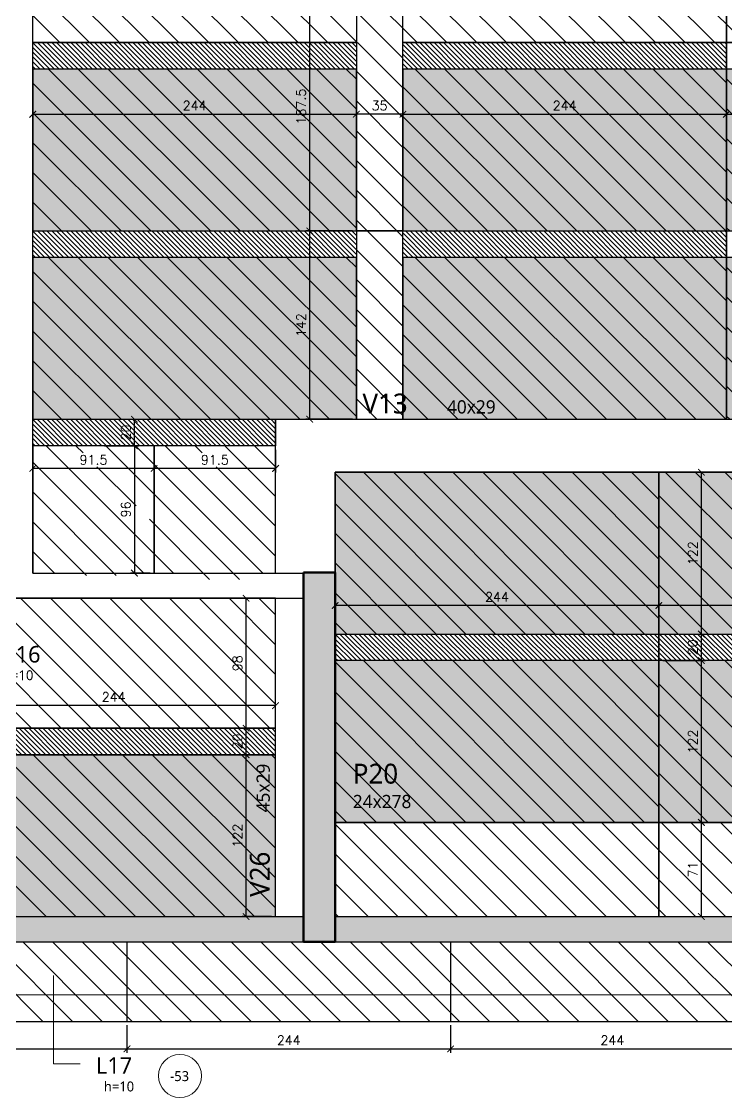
# Model space of a CAD drawing. Extents: x -32107 to -10774, y -8834 to 6017.
# Drawn here: x -29546 to -29015, y -7585 to -6773 of the extents above; entities that cross this region are included whole.
import ezdxf

# ---------------------------------------------------------------- set-up
doc = ezdxf.new("R2010")
doc.units = 0
doc.header["$PDMODE"] = 2
doc.header["$PDSIZE"] = 10
doc.linetypes.add('Traço', pattern=[0.635, 0.3175, -0.3175])
doc.layers.get('0').update_dxf_attribs({"lineweight": 13})
doc.layers.get('Defpoints').update_dxf_attribs({"lineweight": 13})
doc.layers.add('A-DETL', color=7, linetype='Continuous', lineweight=18, true_color=0x00a600)
for name, color, linetype, lineweight in [('A-FLOR', 7, 'Continuous', 18), ('A-FLOR-IDEN', 7, 'Continuous', 9), ('A-GENM', 7, 'Continuous', 18), ('S-BEAM', 7, 'Continuous', 18), ('S-BEAM-IDEN', 7, 'Continuous', 9), ('S-COLS', 7, 'Continuous', 18), ('S-COLS-HDLN', 7, 'Traço', 18), ('S-COLS-IDEN', 7, 'Continuous', 9)]:
    doc.layers.add(name, color=color, linetype=linetype, lineweight=lineweight)
for name, color, linetype in [('Cota', 4, 'Continuous'), ('Faixa Reesc', 8, 'Continuous'), ('Hachura 122x244', 253, 'Continuous'), ('Painéis', 200, 'Continuous'), ('Reaproveitamento', 251, 'Continuous')]:
    doc.layers.add(name, color=color, linetype=linetype)
doc.styles.add('Gadugi', font='gadugi.ttf', dxfattribs={"height": 15})
doc.styles.add('Gadugi_1', font='gadugi.ttf', dxfattribs={"height": 10})
doc.styles.add('Gadugi_3', font='gadugi.ttf', dxfattribs={"height": 7.5})
doc.styles.add('Gadugi_4', font='gadugi.ttf', dxfattribs={"height": 7.5})
doc.styles.add('ROMANS', font='romans.shx')
doc.dimstyles.new('Cota Paínel', dxfattribs={"dimtxt": 7, "dimasz": 5, "dimexe": 3, "dimexo": 3, "dimgap": 3, "dimtad": 1, "dimdec": 1, "dimzin": 12, "dimdsep": 46, "dimtxsty": 'ROMANS', "dimblk": 'ARCHTICK', "dimcen": 0, "dimclrd": 4, "dimclre": 4, "dimclrt": 1, "dimadec": 1, "dimazin": 3, "dimtfac": 1, "dimtdec": 1, "dimtmove": 0, "dimatfit": 3, "dimldrblk": 'OBLIQUE', "dimfxl": 0, "dimtolj": 1, "dimtzin": 12, "dimarcsym": 0})
pattern_1 = [(135, (47.011, -948.851), (-11.22532, -11.22532), [])]

# ---------------------------------------------------------------- blocks, each defined once
blk = doc.blocks.new('PED_TAG_LAJE_R01 - TÍTULO_ESPESSURA_REBAIXO _LADO_-2413119-PL K 100 - FORMA DO 6º PAVIMENTO')
at = {"layer": 'A-FLOR-IDEN'}
blk.add_circle((0.885, 0), 0.325, dxfattribs=at)
blk = doc.blocks.new('122x244')
at = {"layer": 'Hachura 122x244'}
h = blk.add_hatch(color=256, dxfattribs=at)
h.dxf.hatch_style = 2
h.paths.add_polyline_path([(-30259.5, 9300.7), (-30015.5, 9300.7), (-30015.5, 9422.7), (-30259.5, 9422.7)])
at = {"layer": 'Painéis'}
blk.add_lwpolyline([(-30259.5, 9300.7), (-30015.5, 9300.7), (-30015.5, 9422.7), (-30259.5, 9422.7)], close=True, dxfattribs=at)
blk = doc.blocks.new('_ArchTick')
at = {"color": 0, "linetype": 'ByBlock', "const_width": 0.15}
blk.add_lwpolyline([(-0.5, -0.5), (0.5, 0.5)], dxfattribs=at)
blk = doc.blocks.new('*D115')
at = {"layer": 'Cota', "color": 4, "lineweight": -2, "transparency": 16777216}
for p, q in [((-29357.71, -7326.14), (-29379.89, -7326.14)), ((-29376.89, -7448.14), (-29376.89, -7326.14)), ((-29357.71, -7448.14), (-29379.89, -7448.14))]:
    blk.add_line(p, q, dxfattribs=at)
at = {"layer": 'Defpoints', "color": 0, "transparency": 16777216}
for p in [(-29376.89, -7326.14), (-29354.71, -7326.14), (-29354.71, -7448.14)]:
    blk.add_point(p, dxfattribs=at)
at = {"layer": 'Cota', "color": 4, "lineweight": -2, "transparency": 16777216, "xscale": 5, "yscale": 5, "zscale": 5}
for p, rotation in [((-29376.89, -7326.14), 90), ((-29376.89, -7448.14), 270)]:
    blk.add_blockref('_ArchTick', p, dxfattribs=dict(at, rotation=rotation))
at = {"layer": 'Cota', "color": 1, "transparency": 16777216, "insert": (-29383.39, -7387.14), "char_height": 7, "attachment_point": 5, "rotation": 90, "style": 'ROMANS'}
blk.add_mtext('\\A1;122', dxfattribs=at)
blk = doc.blocks.new('_OBLIQUE')
at = {"color": 0, "linetype": 'ByBlock', "lineweight": -2}
for p, q in [((0, 0), (-1, 0)), ((-0.5, -0.5), (0.5, 0.5))]:
    blk.add_line(p, q, dxfattribs=at)
blk = doc.blocks.new('*D116')
at = {"layer": 'Cota', "color": 4, "lineweight": -2, "transparency": 16777216}
for p, q in [((-29357.71, -7306.14), (-29379.89, -7306.14)), ((-29376.89, -7326.14), (-29376.89, -7306.14)), ((-29360.71, -7326.14), (-29379.89, -7326.14))]:
    blk.add_line(p, q, dxfattribs=at)
at = {"layer": 'Defpoints', "color": 0, "transparency": 16777216}
for p in [(-29376.89, -7306.14), (-29354.71, -7306.14), (-29357.71, -7326.14)]:
    blk.add_point(p, dxfattribs=at)
at = {"layer": 'Cota', "color": 4, "lineweight": -2, "transparency": 16777216, "xscale": 5, "yscale": 5, "zscale": 5}
for p, rotation in [((-29376.89, -7306.14), 90), ((-29376.89, -7326.14), 270)]:
    blk.add_blockref('_ArchTick', p, dxfattribs=dict(at, rotation=rotation))
at = {"layer": 'Cota', "color": 1, "transparency": 16777216, "insert": (-29383.39, -7316.14), "char_height": 7, "attachment_point": 5, "rotation": 90, "style": 'ROMANS'}
blk.add_mtext('\\A1;20', dxfattribs=at)
blk = doc.blocks.new('*D117')
at = {"layer": 'Cota', "color": 4, "lineweight": -2, "transparency": 16777216}
for p, q in [((-29357.71, -7208.14), (-29379.89, -7208.14)), ((-29376.89, -7306.14), (-29376.89, -7208.14)), ((-29357.71, -7306.14), (-29379.89, -7306.14))]:
    blk.add_line(p, q, dxfattribs=at)
at = {"layer": 'Defpoints', "color": 0, "transparency": 16777216}
for p in [(-29376.89, -7208.14), (-29354.71, -7208.14), (-29354.71, -7306.14)]:
    blk.add_point(p, dxfattribs=at)
at = {"layer": 'Cota', "color": 4, "lineweight": -2, "transparency": 16777216, "xscale": 5, "yscale": 5, "zscale": 5}
for p, rotation in [((-29376.89, -7208.14), 90), ((-29376.89, -7306.14), 270)]:
    blk.add_blockref('_ArchTick', p, dxfattribs=dict(at, rotation=rotation))
at = {"layer": 'Cota', "color": 1, "transparency": 16777216, "insert": (-29383.39, -7257.14), "char_height": 7, "attachment_point": 5, "rotation": 90, "style": 'ROMANS'}
blk.add_mtext('\\A1;98', dxfattribs=at)
blk = doc.blocks.new('*D118')
at = {"layer": 'Cota', "color": 4, "lineweight": -2, "transparency": 16777216}
for p, q in [((-29598.71, -7303.14), (-29598.71, -7286.06)), ((-29354.71, -7289.06), (-29598.71, -7289.06)), ((-29354.71, -7303.14), (-29354.71, -7286.06))]:
    blk.add_line(p, q, dxfattribs=at)
at = {"layer": 'Defpoints', "color": 0, "transparency": 16777216}
for p in [(-29598.71, -7289.06), (-29598.71, -7306.14), (-29354.71, -7306.14)]:
    blk.add_point(p, dxfattribs=at)
at = {"layer": 'Cota', "color": 4, "lineweight": -2, "transparency": 16777216, "xscale": 5, "yscale": 5, "zscale": 5, "rotation": 180}
blk.add_blockref('_ArchTick', (-29598.71, -7289.06), dxfattribs=at)
at = {"layer": 'Cota', "color": 4, "lineweight": -2, "transparency": 16777216, "xscale": 5, "yscale": 5, "zscale": 5}
blk.add_blockref('_ArchTick', (-29354.71, -7289.06), dxfattribs=at)
at = {"layer": 'Cota', "color": 1, "transparency": 16777216, "insert": (-29476.71, -7282.56), "char_height": 7, "attachment_point": 5, "style": 'ROMANS'}
blk.add_mtext('\\A1;244', dxfattribs=at)
blk = doc.blocks.new('*D147')
at = {"layer": 'Cota', "color": 4, "lineweight": -2, "transparency": 16777216}
for p, q in [((-29710.71, -7533.14), (-29710.71, -7550.92)), ((-29466.71, -7530.14), (-29466.71, -7550.92)), ((-29710.71, -7547.92), (-29466.71, -7547.92))]:
    blk.add_line(p, q, dxfattribs=at)
at = {"layer": 'Defpoints', "color": 0, "transparency": 16777216}
for p in [(-29466.71, -7527.14), (-29710.71, -7530.14), (-29466.71, -7547.92)]:
    blk.add_point(p, dxfattribs=at)
at = {"layer": 'Cota', "color": 4, "lineweight": -2, "transparency": 16777216, "xscale": 5, "yscale": 5, "zscale": 5, "rotation": 180}
blk.add_blockref('_ArchTick', (-29710.71, -7547.92), dxfattribs=at)
at = {"layer": 'Cota', "color": 4, "lineweight": -2, "transparency": 16777216, "xscale": 5, "yscale": 5, "zscale": 5}
blk.add_blockref('_ArchTick', (-29466.71, -7547.92), dxfattribs=at)
at = {"layer": 'Cota', "color": 1, "transparency": 16777216, "insert": (-29588.71, -7541.42), "char_height": 7, "attachment_point": 5, "style": 'ROMANS'}
blk.add_mtext('\\A1;244', dxfattribs=at)
blk = doc.blocks.new('*D148')
at = {"layer": 'Cota', "color": 4, "lineweight": -2, "transparency": 16777216}
for p, q in [((-29466.71, -7530.14), (-29466.71, -7550.92)), ((-29222.71, -7530.14), (-29222.71, -7550.92)), ((-29466.71, -7547.92), (-29222.71, -7547.92))]:
    blk.add_line(p, q, dxfattribs=at)
at = {"layer": 'Defpoints', "color": 0, "transparency": 16777216}
for p in [(-29466.71, -7527.14), (-29222.71, -7527.14), (-29222.71, -7547.92)]:
    blk.add_point(p, dxfattribs=at)
at = {"layer": 'Cota', "color": 4, "lineweight": -2, "transparency": 16777216, "xscale": 5, "yscale": 5, "zscale": 5, "rotation": 180}
blk.add_blockref('_ArchTick', (-29466.71, -7547.92), dxfattribs=at)
at = {"layer": 'Cota', "color": 4, "lineweight": -2, "transparency": 16777216, "xscale": 5, "yscale": 5, "zscale": 5}
blk.add_blockref('_ArchTick', (-29222.71, -7547.92), dxfattribs=at)
at = {"layer": 'Cota', "color": 1, "transparency": 16777216, "insert": (-29344.71, -7541.42), "char_height": 7, "attachment_point": 5, "style": 'ROMANS'}
blk.add_mtext('\\A1;244', dxfattribs=at)
blk = doc.blocks.new('*D149')
at = {"layer": 'Cota', "color": 4, "lineweight": -2, "transparency": 16777216}
for p, q in [((-29222.71, -7530.14), (-29222.71, -7550.92)), ((-28978.71, -7530.14), (-28978.71, -7550.92)), ((-29222.71, -7547.92), (-28978.71, -7547.92))]:
    blk.add_line(p, q, dxfattribs=at)
at = {"layer": 'Defpoints', "color": 0, "transparency": 16777216}
for p in [(-29222.71, -7527.14), (-28978.71, -7527.14), (-28978.71, -7547.92)]:
    blk.add_point(p, dxfattribs=at)
at = {"layer": 'Cota', "color": 4, "lineweight": -2, "transparency": 16777216, "xscale": 5, "yscale": 5, "zscale": 5, "rotation": 180}
blk.add_blockref('_ArchTick', (-29222.71, -7547.92), dxfattribs=at)
at = {"layer": 'Cota', "color": 4, "lineweight": -2, "transparency": 16777216, "xscale": 5, "yscale": 5, "zscale": 5}
blk.add_blockref('_ArchTick', (-28978.71, -7547.92), dxfattribs=at)
at = {"layer": 'Cota', "color": 1, "transparency": 16777216, "insert": (-29100.71, -7541.42), "char_height": 7, "attachment_point": 5, "style": 'ROMANS'}
blk.add_mtext('\\A1;244', dxfattribs=at)
blk = doc.blocks.new('*D221')
at = {"layer": 'A-GENM', "color": 4, "lineweight": -2, "transparency": 16777216}
for p, q in [((-29537.71, -6812.14), (-29537.71, -6846.13)), ((-29293.71, -6812.14), (-29293.71, -6846.13)), ((-29537.71, -6843.13), (-29293.71, -6843.13))]:
    blk.add_line(p, q, dxfattribs=at)
at = {"layer": 'Defpoints', "color": 0, "transparency": 16777216}
for p in [(-29537.71, -6809.14), (-29293.71, -6809.14), (-29293.71, -6843.13)]:
    blk.add_point(p, dxfattribs=at)
at = {"layer": 'A-GENM', "color": 4, "lineweight": -2, "transparency": 16777216, "xscale": 5, "yscale": 5, "zscale": 5, "rotation": 180}
blk.add_blockref('_ArchTick', (-29537.71, -6843.13), dxfattribs=at)
at = {"layer": 'A-GENM', "color": 4, "lineweight": -2, "transparency": 16777216, "xscale": 5, "yscale": 5, "zscale": 5}
blk.add_blockref('_ArchTick', (-29293.71, -6843.13), dxfattribs=at)
at = {"layer": 'A-GENM', "color": 1, "transparency": 16777216, "insert": (-29415.71, -6836.63), "char_height": 7, "attachment_point": 5, "style": 'ROMANS'}
blk.add_mtext('\\A1;244', dxfattribs=at)
blk = doc.blocks.new('*D222')
at = {"layer": 'A-GENM', "color": 4, "lineweight": -2, "transparency": 16777216}
for p, q in [((-29258.71, -6812.14), (-29258.71, -6846.13)), ((-29014.71, -6812.14), (-29014.71, -6846.13)), ((-29258.71, -6843.13), (-29014.71, -6843.13))]:
    blk.add_line(p, q, dxfattribs=at)
at = {"layer": 'Defpoints', "color": 0, "transparency": 16777216}
for p in [(-29258.71, -6809.14), (-29014.71, -6809.14), (-29014.71, -6843.13)]:
    blk.add_point(p, dxfattribs=at)
at = {"layer": 'A-GENM', "color": 4, "lineweight": -2, "transparency": 16777216, "xscale": 5, "yscale": 5, "zscale": 5, "rotation": 180}
blk.add_blockref('_ArchTick', (-29258.71, -6843.13), dxfattribs=at)
at = {"layer": 'A-GENM', "color": 4, "lineweight": -2, "transparency": 16777216, "xscale": 5, "yscale": 5, "zscale": 5}
blk.add_blockref('_ArchTick', (-29014.71, -6843.13), dxfattribs=at)
at = {"layer": 'A-GENM', "color": 1, "transparency": 16777216, "insert": (-29136.71, -6836.63), "char_height": 7, "attachment_point": 5, "style": 'ROMANS'}
blk.add_mtext('\\A1;244', dxfattribs=at)
blk = doc.blocks.new('*D223')
at = {"layer": 'A-GENM', "color": 4, "lineweight": -2, "transparency": 16777216}
for p, q in [((-29014.71, -6812.14), (-29014.71, -6846.13)), ((-28770.71, -6812.14), (-28770.71, -6846.13)), ((-29014.71, -6843.13), (-28770.71, -6843.13))]:
    blk.add_line(p, q, dxfattribs=at)
at = {"layer": 'Defpoints', "color": 0, "transparency": 16777216}
for p in [(-29014.71, -6809.14), (-28770.71, -6809.14), (-28770.71, -6843.13)]:
    blk.add_point(p, dxfattribs=at)
at = {"layer": 'A-GENM', "color": 4, "lineweight": -2, "transparency": 16777216, "xscale": 5, "yscale": 5, "zscale": 5, "rotation": 180}
blk.add_blockref('_ArchTick', (-29014.71, -6843.13), dxfattribs=at)
at = {"layer": 'A-GENM', "color": 4, "lineweight": -2, "transparency": 16777216, "xscale": 5, "yscale": 5, "zscale": 5}
blk.add_blockref('_ArchTick', (-28770.71, -6843.13), dxfattribs=at)
at = {"layer": 'A-GENM', "color": 1, "transparency": 16777216, "insert": (-28892.71, -6836.63), "char_height": 7, "attachment_point": 5, "style": 'ROMANS'}
blk.add_mtext('\\A1;244', dxfattribs=at)
blk = doc.blocks.new('*D197')
at = {"layer": 'Cota', "color": 4, "lineweight": -2, "transparency": 16777216}
for p, q in [((-29293.71, -6832.14), (-29293.71, -6846.13)), ((-29258.71, -6832.14), (-29258.71, -6846.13)), ((-29258.71, -6843.13), (-29293.71, -6843.13))]:
    blk.add_line(p, q, dxfattribs=at)
at = {"layer": 'Defpoints', "color": 0, "transparency": 16777216}
for p in [(-29293.71, -6829.14), (-29258.71, -6829.14), (-29293.71, -6843.13)]:
    blk.add_point(p, dxfattribs=at)
at = {"layer": 'Cota', "color": 4, "lineweight": -2, "transparency": 16777216, "xscale": 5, "yscale": 5, "zscale": 5, "rotation": 180}
blk.add_blockref('_ArchTick', (-29293.71, -6843.13), dxfattribs=at)
at = {"layer": 'Cota', "color": 4, "lineweight": -2, "transparency": 16777216, "xscale": 5, "yscale": 5, "zscale": 5}
blk.add_blockref('_ArchTick', (-29258.71, -6843.13), dxfattribs=at)
at = {"layer": 'Cota', "color": 1, "transparency": 16777216, "insert": (-29276.21, -6836.63), "char_height": 7, "attachment_point": 5, "style": 'ROMANS'}
blk.add_mtext('\\A1;35', dxfattribs=at)
blk = doc.blocks.new('*D198')
at = {"layer": 'Cota', "color": 4, "lineweight": -2, "transparency": 16777216}
for p, q in [((-29296.71, -6931.14), (-29331.92, -6931.14)), ((-29328.92, -7073.14), (-29328.92, -6931.14)), ((-29296.71, -7073.14), (-29331.92, -7073.14))]:
    blk.add_line(p, q, dxfattribs=at)
at = {"layer": 'Defpoints', "color": 0, "transparency": 16777216}
for p in [(-29328.92, -6931.14), (-29293.71, -6931.14), (-29293.71, -7073.14)]:
    blk.add_point(p, dxfattribs=at)
at = {"layer": 'Cota', "color": 4, "lineweight": -2, "transparency": 16777216, "xscale": 5, "yscale": 5, "zscale": 5}
for p, rotation in [((-29328.92, -6931.14), 90), ((-29328.92, -7073.14), 270)]:
    blk.add_blockref('_ArchTick', p, dxfattribs=dict(at, rotation=rotation))
at = {"layer": 'Cota', "color": 1, "transparency": 16777216, "insert": (-29335.42, -7002.14), "char_height": 7, "attachment_point": 5, "rotation": 90, "style": 'ROMANS'}
blk.add_mtext('\\A1;142', dxfattribs=at)
blk = doc.blocks.new('*D199')
at = {"layer": 'Cota', "color": 4, "lineweight": -2, "transparency": 16777216}
for p, q in [((-29296.71, -6743.64), (-29331.92, -6743.64)), ((-29328.92, -6931.14), (-29328.92, -6743.64)), ((-29296.71, -6931.14), (-29331.92, -6931.14))]:
    blk.add_line(p, q, dxfattribs=at)
at = {"layer": 'Defpoints', "color": 0, "transparency": 16777216}
for p in [(-29328.92, -6743.64), (-29293.71, -6743.64), (-29293.71, -6931.14)]:
    blk.add_point(p, dxfattribs=at)
at = {"layer": 'Cota', "color": 4, "lineweight": -2, "transparency": 16777216, "xscale": 5, "yscale": 5, "zscale": 5}
for p, rotation in [((-29328.92, -6743.64), 90), ((-29328.92, -6931.14), 270)]:
    blk.add_blockref('_ArchTick', p, dxfattribs=dict(at, rotation=rotation))
at = {"layer": 'Cota', "color": 1, "transparency": 16777216, "insert": (-29335.42, -6837.39), "char_height": 7, "attachment_point": 5, "rotation": 90, "style": 'ROMANS'}
blk.add_mtext('\\A1;187.5', dxfattribs=at)
blk = doc.blocks.new('*D232')
at = {"layer": 'Cota', "color": 4, "lineweight": -2, "transparency": 16777216}
for p, q in [((-29062.71, -7377.14), (-29030.62, -7377.14)), ((-29033.62, -7448.14), (-29033.62, -7377.14)), ((-29062.71, -7448.14), (-29030.62, -7448.14))]:
    blk.add_line(p, q, dxfattribs=at)
at = {"layer": 'Defpoints', "color": 0, "transparency": 16777216}
for p in [(-29065.71, -7377.14), (-29033.62, -7377.14), (-29065.71, -7448.14)]:
    blk.add_point(p, dxfattribs=at)
at = {"layer": 'Cota', "color": 4, "lineweight": -2, "transparency": 16777216, "xscale": 5, "yscale": 5, "zscale": 5}
for p, rotation in [((-29033.62, -7377.14), 90), ((-29033.62, -7448.14), 270)]:
    blk.add_blockref('_ArchTick', p, dxfattribs=dict(at, rotation=rotation))
at = {"layer": 'Cota', "color": 1, "transparency": 16777216, "insert": (-29040.12, -7412.64), "char_height": 7, "attachment_point": 5, "rotation": 90, "style": 'ROMANS'}
blk.add_mtext('\\A1;71', dxfattribs=at)
blk = doc.blocks.new('*D233')
at = {"layer": 'Cota', "color": 4, "lineweight": -2, "transparency": 16777216}
for p, q in [((-29062.71, -7255.14), (-29030.62, -7255.14)), ((-29033.62, -7377.14), (-29033.62, -7255.14)), ((-29062.71, -7377.14), (-29030.62, -7377.14))]:
    blk.add_line(p, q, dxfattribs=at)
at = {"layer": 'Defpoints', "color": 0, "transparency": 16777216}
for p in [(-29065.71, -7255.14), (-29033.62, -7255.14), (-29065.71, -7377.14)]:
    blk.add_point(p, dxfattribs=at)
at = {"layer": 'Cota', "color": 4, "lineweight": -2, "transparency": 16777216, "xscale": 5, "yscale": 5, "zscale": 5}
for p, rotation in [((-29033.62, -7255.14), 90), ((-29033.62, -7377.14), 270)]:
    blk.add_blockref('_ArchTick', p, dxfattribs=dict(at, rotation=rotation))
at = {"layer": 'Cota', "color": 1, "transparency": 16777216, "insert": (-29040.12, -7316.14), "char_height": 7, "attachment_point": 5, "rotation": 90, "style": 'ROMANS'}
blk.add_mtext('\\A1;122', dxfattribs=at)
blk = doc.blocks.new('*D234')
at = {"layer": 'Cota', "color": 4, "lineweight": -2, "transparency": 16777216}
for p, q in [((-29062.71, -7235.14), (-29030.62, -7235.14)), ((-29033.62, -7255.14), (-29033.62, -7235.14)), ((-29062.71, -7255.14), (-29030.62, -7255.14))]:
    blk.add_line(p, q, dxfattribs=at)
at = {"layer": 'Defpoints', "color": 0, "transparency": 16777216}
for p in [(-29065.71, -7235.14), (-29033.62, -7235.14), (-29065.71, -7255.14)]:
    blk.add_point(p, dxfattribs=at)
at = {"layer": 'Cota', "color": 4, "lineweight": -2, "transparency": 16777216, "xscale": 5, "yscale": 5, "zscale": 5}
for p, rotation in [((-29033.62, -7235.14), 90), ((-29033.62, -7255.14), 270)]:
    blk.add_blockref('_ArchTick', p, dxfattribs=dict(at, rotation=rotation))
at = {"layer": 'Cota', "color": 1, "transparency": 16777216, "insert": (-29040.12, -7245.14), "char_height": 7, "attachment_point": 5, "rotation": 90, "style": 'ROMANS'}
blk.add_mtext('\\A1;20', dxfattribs=at)
blk = doc.blocks.new('*D235')
at = {"layer": 'Cota', "color": 4, "lineweight": -2, "transparency": 16777216}
for p, q in [((-29062.71, -7113.14), (-29030.62, -7113.14)), ((-29033.62, -7235.14), (-29033.62, -7113.14)), ((-29062.71, -7235.14), (-29030.62, -7235.14))]:
    blk.add_line(p, q, dxfattribs=at)
at = {"layer": 'Defpoints', "color": 0, "transparency": 16777216}
for p in [(-29065.71, -7113.14), (-29033.62, -7113.14), (-29065.71, -7235.14)]:
    blk.add_point(p, dxfattribs=at)
at = {"layer": 'Cota', "color": 4, "lineweight": -2, "transparency": 16777216, "xscale": 5, "yscale": 5, "zscale": 5}
for p, rotation in [((-29033.62, -7113.14), 90), ((-29033.62, -7235.14), 270)]:
    blk.add_blockref('_ArchTick', p, dxfattribs=dict(at, rotation=rotation))
at = {"layer": 'Cota', "color": 1, "transparency": 16777216, "insert": (-29040.12, -7174.14), "char_height": 7, "attachment_point": 5, "rotation": 90, "style": 'ROMANS'}
blk.add_mtext('\\A1;122', dxfattribs=at)
blk = doc.blocks.new('*D237')
at = {"layer": 'Cota', "color": 4, "lineweight": -2, "transparency": 16777216}
for p, q in [((-29065.71, -7232.14), (-29065.71, -7210.59)), ((-28821.71, -7232.14), (-28821.71, -7210.59)), ((-28821.71, -7213.59), (-29065.71, -7213.59))]:
    blk.add_line(p, q, dxfattribs=at)
at = {"layer": 'Defpoints', "color": 0, "transparency": 16777216}
for p in [(-29065.71, -7213.59), (-29065.71, -7235.14), (-28821.71, -7235.14)]:
    blk.add_point(p, dxfattribs=at)
at = {"layer": 'Cota', "color": 4, "lineweight": -2, "transparency": 16777216, "xscale": 5, "yscale": 5, "zscale": 5, "rotation": 180}
blk.add_blockref('_ArchTick', (-29065.71, -7213.59), dxfattribs=at)
at = {"layer": 'Cota', "color": 4, "lineweight": -2, "transparency": 16777216, "xscale": 5, "yscale": 5, "zscale": 5}
blk.add_blockref('_ArchTick', (-28821.71, -7213.59), dxfattribs=at)
at = {"layer": 'Cota', "color": 1, "transparency": 16777216, "insert": (-28943.71, -7207.09), "char_height": 7, "attachment_point": 5, "style": 'ROMANS'}
blk.add_mtext('\\A1;244', dxfattribs=at)
blk = doc.blocks.new('*D238')
at = {"layer": 'Cota', "color": 4, "lineweight": -2, "transparency": 16777216}
for p, q in [((-29309.71, -7232.14), (-29309.71, -7210.59)), ((-29065.71, -7232.14), (-29065.71, -7210.59)), ((-29065.71, -7213.59), (-29309.71, -7213.59))]:
    blk.add_line(p, q, dxfattribs=at)
at = {"layer": 'Defpoints', "color": 0, "transparency": 16777216}
for p in [(-29309.71, -7213.59), (-29309.71, -7235.14), (-29065.71, -7235.14)]:
    blk.add_point(p, dxfattribs=at)
at = {"layer": 'Cota', "color": 4, "lineweight": -2, "transparency": 16777216, "xscale": 5, "yscale": 5, "zscale": 5, "rotation": 180}
blk.add_blockref('_ArchTick', (-29309.71, -7213.59), dxfattribs=at)
at = {"layer": 'Cota', "color": 4, "lineweight": -2, "transparency": 16777216, "xscale": 5, "yscale": 5, "zscale": 5}
blk.add_blockref('_ArchTick', (-29065.71, -7213.59), dxfattribs=at)
at = {"layer": 'Cota', "color": 1, "transparency": 16777216, "insert": (-29187.71, -7207.09), "char_height": 7, "attachment_point": 5, "style": 'ROMANS'}
blk.add_mtext('\\A1;244', dxfattribs=at)
blk = doc.blocks.new('*D256')
at = {"layer": 'Cota', "color": 4, "lineweight": -2, "transparency": 16777216}
for p, q in [((-29483.69, -7073.14), (-29458.08, -7073.14)), ((-29461.08, -7093.14), (-29461.08, -7073.14)), ((-29483.69, -7093.14), (-29458.08, -7093.14))]:
    blk.add_line(p, q, dxfattribs=at)
at = {"layer": 'Defpoints', "color": 0, "transparency": 16777216}
for p in [(-29486.69, -7073.14), (-29461.08, -7073.14), (-29486.69, -7093.14)]:
    blk.add_point(p, dxfattribs=at)
at = {"layer": 'Cota', "color": 4, "lineweight": -2, "transparency": 16777216, "xscale": 5, "yscale": 5, "zscale": 5}
for p, rotation in [((-29461.08, -7073.14), 90), ((-29461.08, -7093.14), 270)]:
    blk.add_blockref('_ArchTick', p, dxfattribs=dict(at, rotation=rotation))
at = {"layer": 'Cota', "color": 1, "transparency": 16777216, "insert": (-29467.58, -7083.14), "char_height": 7, "attachment_point": 5, "rotation": 90, "style": 'ROMANS'}
blk.add_mtext('\\A1;20', dxfattribs=at)
blk = doc.blocks.new('*D257')
at = {"layer": 'Cota', "color": 4, "lineweight": -2, "transparency": 16777216}
for p, q in [((-29449.21, -7093.14), (-29464.08, -7093.14)), ((-29461.08, -7093.14), (-29461.08, -7189.14)), ((-29449.21, -7189.14), (-29464.08, -7189.14))]:
    blk.add_line(p, q, dxfattribs=at)
at = {"layer": 'Defpoints', "color": 0, "transparency": 16777216}
for p in [(-29446.21, -7093.14), (-29461.08, -7189.14), (-29446.21, -7189.14)]:
    blk.add_point(p, dxfattribs=at)
at = {"layer": 'Cota', "color": 4, "lineweight": -2, "transparency": 16777216, "xscale": 5, "yscale": 5, "zscale": 5}
for p, rotation in [((-29461.08, -7093.14), 90), ((-29461.08, -7189.14), 270)]:
    blk.add_blockref('_ArchTick', p, dxfattribs=dict(at, rotation=rotation))
at = {"layer": 'Cota', "color": 1, "transparency": 16777216, "insert": (-29467.58, -7141.14), "char_height": 7, "attachment_point": 5, "rotation": 90, "style": 'ROMANS'}
blk.add_mtext('\\A1;96', dxfattribs=at)
blk = doc.blocks.new('*D258')
at = {"layer": 'Cota', "color": 4, "lineweight": -2, "transparency": 16777216}
for p, q in [((-29446.21, -7096.14), (-29446.21, -7113.25)), ((-29354.71, -7096.14), (-29354.71, -7113.25)), ((-29354.71, -7110.25), (-29446.21, -7110.25))]:
    blk.add_line(p, q, dxfattribs=at)
at = {"layer": 'Defpoints', "color": 0, "transparency": 16777216}
for p in [(-29446.21, -7093.14), (-29354.71, -7093.14), (-29446.21, -7110.25)]:
    blk.add_point(p, dxfattribs=at)
at = {"layer": 'Cota', "color": 4, "lineweight": -2, "transparency": 16777216, "xscale": 5, "yscale": 5, "zscale": 5}
for p, rotation in [((-29446.21, -7110.25), 179.9999474616025), ((-29354.71, -7110.25), 359.9999474616025)]:
    blk.add_blockref('_ArchTick', p, dxfattribs=dict(at, rotation=rotation))
at = {"layer": 'Cota', "color": 1, "transparency": 16777216, "insert": (-29400.46, -7103.75), "char_height": 7, "attachment_point": 5, "rotation": 359.99995, "style": 'ROMANS'}
blk.add_mtext('\\A1;91.5', dxfattribs=at)
blk = doc.blocks.new('*D259')
at = {"layer": 'Cota', "color": 4, "lineweight": -2, "transparency": 16777216}
for p, q in [((-29537.71, -7096.14), (-29537.71, -7113.25)), ((-29446.21, -7096.14), (-29446.21, -7113.25)), ((-29446.21, -7110.25), (-29537.71, -7110.25))]:
    blk.add_line(p, q, dxfattribs=at)
at = {"layer": 'Defpoints', "color": 0, "transparency": 16777216}
for p in [(-29537.71, -7093.14), (-29446.21, -7093.14), (-29537.71, -7110.25)]:
    blk.add_point(p, dxfattribs=at)
at = {"layer": 'Cota', "color": 4, "lineweight": -2, "transparency": 16777216, "xscale": 5, "yscale": 5, "zscale": 5}
for p, rotation in [((-29537.71, -7110.25), 179.9999474616025), ((-29446.21, -7110.25), 359.9999474616025)]:
    blk.add_blockref('_ArchTick', p, dxfattribs=dict(at, rotation=rotation))
at = {"layer": 'Cota', "color": 1, "transparency": 16777216, "insert": (-29491.96, -7103.75), "char_height": 7, "attachment_point": 5, "rotation": 359.99995, "style": 'ROMANS'}
blk.add_mtext('\\A1;91.5', dxfattribs=at)

msp = doc.modelspace()

# ---------------------------------------------------------------- hatches: boundary and pattern name
at = {"layer": 'Faixa Reesc'}
h = msp.add_hatch(dxfattribs=at)
h.set_pattern_fill('ANSI31', color=256, scale=0.8, angle=90)
h.set_pattern_definition([(135, (704.8505, -10482.5464), (-1.79605122, -1.79605122), [])])
h.paths.add_polyline_path([(-29537.71, -6789.14), (-29293.71, -6789.14), (-29293.71, -6809.14), (-29537.71, -6809.14)])
h = msp.add_hatch(dxfattribs=at)
h.set_pattern_fill('ANSI31', color=256, scale=0.8, angle=90)
h.set_pattern_definition([(135, (669.8505, -10482.5464), (-1.79605122, -1.79605122), [])])
h.paths.add_polyline_path([(-29258.71, -6789.14), (-29014.71, -6789.14), (-29014.71, -6809.14), (-29258.71, -6809.14)])
h = msp.add_hatch(dxfattribs=at)
h.set_pattern_fill('ANSI31', color=256, scale=0.8, angle=90)
h.set_pattern_definition([(135, (704.8505, -10624.5464), (-1.79605122, -1.79605122), [])])
h.paths.add_polyline_path([(-29537.71, -6931.14), (-29293.71, -6931.14), (-29293.71, -6951.14), (-29537.71, -6951.14)])
h = msp.add_hatch(dxfattribs=at)
h.set_pattern_fill('ANSI31', color=256, scale=0.8, angle=90)
h.set_pattern_definition([(135, (669.8505, -10624.5464), (-1.79605122, -1.79605122), [])])
h.paths.add_polyline_path([(-29258.71, -6931.14), (-29014.71, -6931.14), (-29014.71, -6951.14), (-29258.71, -6951.14)])
h = msp.add_hatch(dxfattribs=at)
h.set_pattern_fill('ANSI31', color=256, scale=0.8, angle=90)
h.set_pattern_definition([(135, (-404.2805, -5523.069), (-1.79605122, -1.79605122), [])])
h.paths.add_polyline_path([(-29354.71, -7093.14), (-29354.71, -7073.14), (-29537.71, -7073.14), (-29537.71, -7093.14)])
h = msp.add_hatch(dxfattribs=at)
h.set_pattern_fill('ANSI31', color=256, scale=0.8, angle=90)
h.set_pattern_definition([(135, (720.8505, -10928.5464), (-1.79605122, -1.79605122), [])])
h.paths.add_polyline_path([(-29309.71, -7235.14), (-29065.71, -7235.14), (-29065.71, -7255.14), (-29309.71, -7255.14)])
h = msp.add_hatch(dxfattribs=at)
h.set_pattern_fill('ANSI31', color=256, scale=0.8, angle=90)
h.set_pattern_definition([(135, (476.8505, -10928.5464), (-1.79605122, -1.79605122), [])])
h.paths.add_polyline_path([(-29065.71, -7235.14), (-28821.71, -7235.14), (-28821.71, -7255.14), (-29065.71, -7255.14)])
h = msp.add_hatch(dxfattribs=at)
h.set_pattern_fill('ANSI31', color=256, scale=0.8, angle=90)
h.set_pattern_definition([(135, (1150.8504, -10999.5464), (-1.79605122, -1.79605122), [])])
h.paths.add_polyline_path([(-29354.71, -7306.14), (-29598.71, -7306.14), (-29598.71, -7326.14), (-29354.71, -7326.14)])
at = {"layer": 'Reaproveitamento'}
h = msp.add_hatch(dxfattribs=at)
h.set_pattern_fill('ANSI31', color=256, scale=5, angle=90)
h.set_pattern_definition(pattern_1)
h.paths.add_polyline_path([(-28770.71, -6743.64), (-28526.71, -6743.64), (-28526.71, -6758.14), (-28526.71, -6789.14), (-28770.71, -6789.14)])
h.paths.add_polyline_path([(-29014.71, -6743.64), (-28770.71, -6743.64), (-28770.71, -6789.14), (-29014.71, -6789.14)])
h.paths.add_polyline_path([(-29258.71, -6743.64), (-29014.71, -6743.64), (-29014.71, -6789.14), (-29258.71, -6789.14)])
h.paths.add_polyline_path([(-29293.71, -6743.64), (-29258.71, -6743.64), (-29258.71, -6789.14), (-29258.71, -6931.14), (-29293.71, -6931.14)])
h.paths.add_polyline_path([(-29293.71, -6621.64), (-29293.71, -6601.64), (-29271.21, -6601.64), (-29271.21, -6621.64), (-29258.71, -6621.64), (-29258.71, -6743.64), (-29293.71, -6743.64)])
h.paths.add_polyline_path([(-29537.71, -6743.64), (-29293.71, -6743.64), (-29293.71, -6789.14), (-29537.71, -6789.14)])
h.paths.add_polyline_path([(-29293.71, -6931.14), (-29258.71, -6931.14), (-29258.71, -7073.14), (-29293.71, -7073.14)])
h.paths.add_polyline_path([(-28873.47, -6779.55), (-28897.74, -6779.55), (-28897.74, -6749.55), (-28873.47, -6749.55)], flags=24)
h.paths.add_polyline_path([(-28873.07, -6789.79), (-28901.76, -6789.79), (-28901.76, -6771.8), (-28873.07, -6771.8)], flags=9)
h = msp.add_hatch(dxfattribs=at)
h.set_pattern_fill('ANSI31', color=256, scale=5, angle=90)
h.set_pattern_definition([(135, (-239.991, -10523.737), (-11.22532, -11.22532), [])])
h.paths.add_polyline_path([(-29537.71, -6931.14), (-29293.71, -6931.14), (-29293.71, -6809.14), (-29537.71, -6809.14)])
h = msp.add_hatch(dxfattribs=at)
h.set_pattern_fill('ANSI31', color=256, scale=5, angle=90)
h.set_pattern_definition([(135, (-30.991, -10523.737), (-11.22532, -11.22532), [])])
h.paths.add_polyline_path([(-29258.71, -6931.14), (-29014.71, -6931.14), (-29014.71, -6809.14), (-29258.71, -6809.14)])
h = msp.add_hatch(dxfattribs=at)
h.set_pattern_fill('ANSI31', color=256, scale=5, angle=90)
h.set_pattern_definition([(135, (-274.991, -10523.737), (-11.22532, -11.22532), [])])
h.paths.add_polyline_path([(-29014.71, -6931.14), (-28770.71, -6931.14), (-28770.71, -6809.14), (-29014.71, -6809.14)])
h = msp.add_hatch(dxfattribs=at)
h.set_pattern_fill('ANSI31', color=256, scale=5, angle=90)
h.set_pattern_definition([(135, (-239.991, -10665.737), (-11.22532, -11.22532), [])])
h.paths.add_polyline_path([(-29537.71, -7073.14), (-29293.71, -7073.14), (-29293.71, -6951.14), (-29537.71, -6951.14)])
h = msp.add_hatch(dxfattribs=at)
h.set_pattern_fill('ANSI31', color=256, scale=5, angle=90)
h.set_pattern_definition([(135, (-30.991, -10665.737), (-11.22532, -11.22532), [])])
h.paths.add_polyline_path([(-29258.71, -7073.14), (-29014.71, -7073.14), (-29014.71, -6951.14), (-29258.71, -6951.14)])
h = msp.add_hatch(dxfattribs=at)
h.set_pattern_fill('ANSI31', color=256, scale=5, angle=90)
h.set_pattern_definition([(135, (-274.991, -10665.737), (-11.22532, -11.22532), [])])
h.paths.add_polyline_path([(-29014.71, -7073.14), (-28770.71, -7073.14), (-28770.71, -6951.14), (-29014.71, -6951.14)])
h = msp.add_hatch(dxfattribs=at)
h.set_pattern_fill('ANSI31', color=256, scale=5, angle=90)
h.set_pattern_definition(pattern_1)
h.paths.add_polyline_path([(-29537.71, -7093.14), (-29446.21, -7093.14), (-29446.21, -7189.14), (-29537.71, -7189.14)])
h.paths.add_polyline_path([(-29446.21, -7093.14), (-29354.71, -7093.14), (-29354.71, -7189.14), (-29446.21, -7189.14)])
h.paths.add_polyline_path([(-29459.83, -7148.56), (-29459.83, -7133.72), (-29449.33, -7133.72), (-29449.33, -7148.56)], flags=16)
h.paths.add_polyline_path([(-29479.54, -7109), (-29504.38, -7109), (-29504.38, -7098.5), (-29479.54, -7098.5)], flags=16)
h.paths.add_polyline_path([(-29537.71, -7163.09), (-29537.71, -7119.19)], flags=17)
h.paths.add_polyline_path([(-29459.75, -7190.91), (-29502.1, -7190.91), (-29502.1, -7189.14), (-29459.75, -7189.14)])
h.paths.add_polyline_path([(-29388.04, -7109), (-29412.88, -7109), (-29412.88, -7098.5), (-29388.04, -7098.5)], flags=16)
h.paths.add_polyline_path([(-29367.55, -7193.92), (-29411.45, -7193.92), (-29411.45, -7189.14), (-29367.55, -7189.14)])
h = msp.add_hatch(dxfattribs=at)
h.set_pattern_fill('ANSI31', color=256, scale=5, angle=90)
h.set_pattern_definition([(135, (20.009, -10827.737), (-11.22532, -11.22532), [])])
h.paths.add_polyline_path([(-29309.71, -7235.14), (-29065.71, -7235.14), (-29065.71, -7113.14), (-29309.71, -7113.14)])
h = msp.add_hatch(dxfattribs=at)
h.set_pattern_fill('ANSI31', color=256, scale=5, angle=90)
h.set_pattern_definition([(135, (-223.991, -10827.737), (-11.22532, -11.22532), [])])
h.paths.add_polyline_path([(-29065.71, -7235.14), (-28821.71, -7235.14), (-28821.71, -7113.14), (-29065.71, -7113.14)])
h = msp.add_hatch(dxfattribs=at)
h.set_pattern_fill('ANSI31', color=256, scale=5, angle=90)
h.set_pattern_definition([(135, (-736.65, -10245.046), (-11.22532, -11.22532), [])])
h.paths.add_polyline_path([(-29598.71, -7306.14), (-29354.71, -7306.14), (-29354.71, -7208.14), (-29598.71, -7208.14)])
h = msp.add_hatch(dxfattribs=at)
h.set_pattern_fill('ANSI31', color=256, scale=5, angle=90)
h.set_pattern_definition([(135, (20.009, -10969.737), (-11.22532, -11.22532), [])])
h.paths.add_polyline_path([(-29309.71, -7377.14), (-29065.71, -7377.14), (-29065.71, -7255.14), (-29309.71, -7255.14)])
h = msp.add_hatch(dxfattribs=at)
h.set_pattern_fill('ANSI31', color=256, scale=5, angle=90)
h.set_pattern_definition([(135, (-223.991, -10969.737), (-11.22532, -11.22532), [])])
h.paths.add_polyline_path([(-29065.71, -7377.14), (-28821.71, -7377.14), (-28821.71, -7255.14), (-29065.71, -7255.14)])
h = msp.add_hatch(dxfattribs=at)
h.set_pattern_fill('ANSI31', color=256, scale=5, angle=90)
h.set_pattern_definition([(135, (242.35, -11040.737), (-11.22532, -11.22532), [])])
h.paths.add_polyline_path([(-29598.71, -7448.14), (-29354.71, -7448.14), (-29354.71, -7326.14), (-29598.71, -7326.14)])
h = msp.add_hatch(dxfattribs=at)
h.set_pattern_fill('ANSI31', color=256, scale=5, angle=90)
h.set_pattern_definition(pattern_1)
h.paths.add_polyline_path([(-29309.71, -7377.14), (-29065.71, -7377.14), (-29065.71, -7448.14), (-29309.71, -7448.14)])
h.paths.add_polyline_path([(-29065.71, -7377.14), (-28821.71, -7377.14), (-28821.71, -7448.14), (-29065.71, -7448.14)])
h.paths.add_polyline_path([(-28821.71, -7377.14), (-28687.76, -7377.14, 0.083444), (-28683.71, -7386.22), (-28683.71, -7448.14), (-28747.79, -7448.14), (-28747.79, -7410.93), (-28757.79, -7410.93), (-28757.79, -7448.14), (-28821.71, -7448.14)])
h.paths.add_polyline_path([(-28633.71, -7386.22, 0.083444), (-28629.66, -7377.14), (-28577.71, -7377.14), (-28577.71, -7448.14), (-28633.71, -7448.14)])
h.paths.add_polyline_path([(-28577.71, -7377.14), (-28426.71, -7377.14), (-28426.71, -7448.14), (-28577.71, -7448.14)])
h.paths.add_polyline_path([(-28443.33, -7452.92), (-28487.24, -7452.92), (-28487.24, -7416.92), (-28443.33, -7416.92)], flags=9)
h.paths.add_polyline_path([(-28506.88, -7449.91), (-28549.23, -7449.91), (-28549.23, -7425.91), (-28506.88, -7425.91)], flags=9)
h = msp.add_hatch(dxfattribs=at)
h.set_pattern_fill('ANSI31', color=256, scale=5, angle=90)
h.set_pattern_definition([(135, (-1310.65, -9659.046), (-11.22532, -11.22532), [])])
h.paths.add_polyline_path([(-28407.71, -7527.14), (-28407.71, -7467.14), (-30686.71, -7467.14), (-30686.71, -7527.14)])
at = {"layer": 'S-BEAM', "true_color": 0xccffcc}
for points in [[(-29487.51, -7467.14), (-29333.71, -7467.14), (-29333.71, -7448.14), (-29760.71, -7448.14), (-29760.71, -7467.14)], [(-28738.17, -7467.14), (-28407.71, -7467.14), (-28407.71, -7448.14), (-29309.71, -7448.14), (-29309.71, -7467.14)]]:
    msp.add_hatch(color=254, dxfattribs=at).paths.add_polyline_path(points, flags=0)
at = {"layer": 'S-COLS', "true_color": 0x808080}
msp.add_hatch(color=8, dxfattribs=at).paths.add_polyline_path([(-29309.71, -7467.14), (-29309.71, -7188.64), (-29333.71, -7188.64), (-29333.71, -7467.14)], flags=0)

# ---------------------------------------------------------------- linework, layer by layer
at = {"layer": 'A-DETL'}
for p, q in [((-28407.71, -7467.14), (-30686.71, -7467.14)), ((-29501.97, -7559.14), (-29521.97, -7559.14))]:
    msp.add_line(p, q, dxfattribs=at)
at = {"layer": 'A-DETL', "linetype": 'Continuous'}
msp.add_line((-29521.97, -7559.14), (-29521.97, -7492.48), dxfattribs=at)
at = {"layer": 'A-FLOR'}
msp.add_line((-28367.71, -7507.14), (-30726.71, -7507.14), dxfattribs=at)
at = {"layer": 'Painéis'}
for p, q in [((-29466.71, -7467.14), (-29466.71, -7527.14)), ((-29222.71, -7467.14), (-29222.71, -7527.14)), ((-30686.71, -7527.14), (-28407.67, -7527.14))]:
    msp.add_line(p, q, dxfattribs=at)
for points in [[(-29293.71, -6789.14), (-29537.71, -6789.14), (-29537.71, -6743.64), (-29293.71, -6743.64)], [(-29293.71, -6931.14), (-29258.71, -6931.14), (-29258.71, -6743.64), (-29293.71, -6743.64)], [(-29014.71, -6789.14), (-29258.71, -6789.14), (-29258.71, -6743.64), (-29014.71, -6743.64)], [(-28770.71, -6789.14), (-29014.71, -6789.14), (-29014.71, -6743.64), (-28770.71, -6743.64)], [(-29293.71, -6809.14), (-29537.71, -6809.14), (-29537.71, -6789.14), (-29293.71, -6789.14)], [(-29014.71, -6809.14), (-29258.71, -6809.14), (-29258.71, -6789.14), (-29014.71, -6789.14)], [(-28770.71, -6809.14), (-29014.71, -6809.14), (-29014.71, -6789.14), (-28770.71, -6789.14)], [(-29293.71, -6951.14), (-29537.71, -6951.14), (-29537.71, -6931.14), (-29293.71, -6931.14)], [(-29293.71, -7073.14), (-29258.71, -7073.14), (-29258.71, -6931.14), (-29293.71, -6931.14)], [(-29014.71, -6951.14), (-29258.71, -6951.14), (-29258.71, -6931.14), (-29014.71, -6931.14)], [(-28770.71, -6951.14), (-29014.71, -6951.14), (-29014.71, -6931.14), (-28770.71, -6931.14)], [(-29537.71, -7073.14), (-29354.71, -7073.14), (-29354.71, -7093.14), (-29537.71, -7093.14)], [(-29537.71, -7189.14), (-29446.21, -7189.14), (-29446.21, -7093.14), (-29537.71, -7093.14)], [(-29446.21, -7189.14), (-29354.71, -7189.14), (-29354.71, -7093.14), (-29446.21, -7093.14)], [(-29598.71, -7306.14), (-29354.71, -7306.14), (-29354.71, -7208.14), (-29598.71, -7208.14)], [(-29065.71, -7255.14), (-29309.71, -7255.14), (-29309.71, -7235.14), (-29065.71, -7235.14)], [(-28821.71, -7255.14), (-29065.71, -7255.14), (-29065.71, -7235.14), (-28821.71, -7235.14)], [(-29598.71, -7326.14), (-29354.71, -7326.14), (-29354.71, -7306.14), (-29598.71, -7306.14)], [(-29065.71, -7377.14), (-29309.71, -7377.14), (-29309.71, -7448.14), (-29065.71, -7448.14)], [(-28821.71, -7377.14), (-29065.71, -7377.14), (-29065.71, -7448.14), (-28821.71, -7448.14)]]:
    msp.add_lwpolyline(points, close=True, dxfattribs=at)
at = {"layer": 'S-BEAM', "lineweight": 25}
for p, q in [((-29537.71, -7189.14), (-29537.71, -6511.64)), ((-29354.71, -7073.14), (-29309.71, -7073.14)), ((-29354.71, -7189.14), (-29354.71, -7073.14)), ((-29309.71, -7073.14), (-28567.71, -7073.14)), ((-29309.71, -7188.64), (-29309.71, -7113.14)), ((-29309.71, -7113.14), (-28567.71, -7113.14)), ((-29537.71, -7189.14), (-29333.71, -7189.14)), ((-29760.71, -7208.14), (-29333.71, -7208.14)), ((-29354.71, -7448.14), (-29354.71, -7208.14)), ((-29760.71, -7448.14), (-29333.71, -7448.14)), ((-29309.71, -7448.14), (-28426.71, -7448.14)), ((-29760.71, -7467.14), (-29333.71, -7467.14)), ((-29309.71, -7467.14), (-28407.71, -7467.14))]:
    msp.add_line(p, q, dxfattribs=at)
at = {"layer": 'S-COLS', "lineweight": 50}
for p, q in [((-29333.71, -7467.14), (-29333.71, -7188.64)), ((-29333.71, -7188.64), (-29309.71, -7188.64)), ((-29309.71, -7188.64), (-29309.71, -7467.14)), ((-29309.71, -7467.14), (-29333.71, -7467.14))]:
    msp.add_line(p, q, dxfattribs=at)
at = {"layer": 'S-COLS-HDLN'}
msp.add_line((-29333.71, -7189.14), (-29309.71, -7189.14), dxfattribs=at)

# ---------------------------------------------------------------- block references
at = {"layer": 'A-FLOR-IDEN', "xscale": 49.99999999999998, "yscale": 49.99999999999998, "zscale": 49.99999999999998}
msp.add_blockref('PED_TAG_LAJE_R01 - TÍTULO_ESPESSURA_REBAIXO _LADO_-2413119-PL K 100 - FORMA DO 6º PAVIMENTO', (-29470.99, -7568.31), dxfattribs=at)
at = {"layer": 'Reaproveitamento'}
for p in [(721.79, -16231.84), (1000.79, -16231.84), (1244.79, -16231.84), (721.79, -16373.84), (1000.79, -16373.84), (1244.79, -16373.84), (949.79, -16535.84), (1193.79, -16535.84), (949.79, -16677.84), (1193.79, -16677.84), (660.79, -16748.84)]:
    msp.add_blockref('122x244', p, dxfattribs=at)

# ---------------------------------------------------------------- texts
at = {"layer": 'A-FLOR-IDEN', "attachment_point": 1}
for s, insert, char_height, width, style in [('L16', (-29559.07, -7244.12), 12.5, 33.27, 'Gadugi_4'), ('h=10', (-29560.06, -7262.41), 7.5, 29.6624, 'Gadugi_3'), ('L17', (-29490.01, -7554.22), 12.5, 33.27, 'Gadugi_4'), ('-53', (-29434.19, -7564.7), 7.5, 18.8397, 'Gadugi_3'), ('h=10', (-29484.12, -7572.5), 7.5, 29.6624, 'Gadugi_3')]:
    msp.add_mtext(s, dxfattribs=dict(at, insert=insert, char_height=char_height, width=width, style=style))
at = {"layer": 'S-BEAM-IDEN', "attachment_point": 1}
for s, insert, char_height, width, style in [('V13', (-29289.14, -7053.79), 15, 44.0928, 'Gadugi'), ('40x29', (-29225.44, -7058.82), 10, 44.8945, 'Gadugi_1')]:
    msp.add_mtext(s, dxfattribs=dict(at, insert=insert, char_height=char_height, width=width, style=style))
at = {"layer": 'S-BEAM-IDEN', "attachment_point": 1, "rotation": 90}
for s, insert, char_height, width, style in [('45x29', (-29369.03, -7369.57), 10, 44.8945, 'Gadugi_1'), ('V26', (-29374.06, -7433.27), 15, 44.0928, 'Gadugi')]:
    msp.add_mtext(s, dxfattribs=dict(at, insert=insert, char_height=char_height, width=width, style=style))
at = {"layer": 'S-COLS-IDEN', "attachment_point": 1}
for s, insert, char_height, width, style in [('P20', (-29296.42, -7332.9), 15, 42.4894, 'Gadugi'), ('24x278', (-29296.42, -7356.39), 10, 54.1139, 'Gadugi_1')]:
    msp.add_mtext(s, dxfattribs=dict(at, insert=insert, char_height=char_height, width=width, style=style))

# ---------------------------------------------------------------- dimensions: what is measured, and where the dimension line sits
at = {"layer": 'A-GENM'}
for base, p1, p2, picture, middle in [((-29293.71, -6843.13), (-29537.71, -6809.14), (-29293.71, -6809.14), '*D221', (-29415.71, -6836.63)), ((-29014.71, -6843.13), (-29258.71, -6809.14), (-29014.71, -6809.14), '*D222', (-29136.71, -6836.63)), ((-28770.71, -6843.13), (-29014.71, -6809.14), (-28770.71, -6809.14), '*D223', (-28892.71, -6836.63))]:
    dim = msp.add_linear_dim(base=base, p1=p1, p2=p2, dimstyle='Cota Paínel', override={"dimarcsym": 2}, dxfattribs=at)
    dim.commit()
    dim.dimension.update_dxf_attribs({"geometry": picture, "text_midpoint": middle})
at = {"layer": 'Cota'}
for base, p1, p2, angle, override, picture, middle in [((-29328.92, -6743.64), (-29293.71, -6931.14), (-29293.71, -6743.64), 90, {"dimtmove": 1, "dimarcsym": 2}, '*D199', (-29335.42, -6837.39)), ((-29293.71, -6843.13), (-29258.71, -6829.14), (-29293.71, -6829.14), 180, {"dimarcsym": 2}, '*D197', (-29276.21, -6836.63)), ((-29328.92, -6931.14), (-29293.71, -7073.14), (-29293.71, -6931.14), 90, {"dimarcsym": 2}, '*D198', (-29335.42, -7002.14)), ((-29461.08, -7073.14), (-29486.69, -7093.14), (-29486.69, -7073.14), 89.99995, {"dimarcsym": 2}, '*D256', (-29467.58, -7083.14)), ((-29461.08, -7189.14), (-29446.21, -7093.14), (-29446.21, -7189.14), 89.99995, {"dimarcsym": 2}, '*D257', (-29467.58, -7141.14)), ((-29537.71, -7110.25), (-29446.21, -7093.14), (-29537.71, -7093.14), 179.99995, {"dimtmove": 1, "dimarcsym": 2}, '*D259', (-29491.96, -7103.75)), ((-29446.21, -7110.25), (-29354.71, -7093.14), (-29446.21, -7093.14), 179.99995, {"dimarcsym": 2}, '*D258', (-29400.46, -7103.75)), ((-29033.62, -7113.14), (-29065.71, -7235.14), (-29065.71, -7113.14), 90, {"dimtmove": 1, "dimarcsym": 2}, '*D235', (-29040.12, -7174.14)), ((-29309.71, -7213.59), (-29065.71, -7235.14), (-29309.71, -7235.14), 180, {"dimtmove": 1, "dimarcsym": 2}, '*D238', (-29187.71, -7207.09)), ((-29065.71, -7213.59), (-28821.71, -7235.14), (-29065.71, -7235.14), 180, {"dimtmove": 1, "dimarcsym": 2}, '*D237', (-28943.71, -7207.09)), ((-29376.89, -7208.14), (-29354.71, -7306.14), (-29354.71, -7208.14), 90, {"dimtmove": 1, "dimarcsym": 2}, '*D117', (-29383.39, -7257.14)), ((-29033.62, -7235.14), (-29065.71, -7255.14), (-29065.71, -7235.14), 90, {"dimtmove": 1, "dimarcsym": 2}, '*D234', (-29040.12, -7245.14)), ((-29033.62, -7255.14), (-29065.71, -7377.14), (-29065.71, -7255.14), 90, {"dimtmove": 1, "dimarcsym": 2}, '*D233', (-29040.12, -7316.14)), ((-29376.89, -7306.14), (-29357.71, -7326.14), (-29354.71, -7306.14), 90, {"dimarcsym": 2}, '*D116', (-29383.39, -7316.14)), ((-29376.89, -7326.14), (-29354.71, -7448.14), (-29354.71, -7326.14), 90, {"dimarcsym": 2}, '*D115', (-29383.39, -7387.14)), ((-29033.62, -7377.14), (-29065.71, -7448.14), (-29065.71, -7377.14), 90, {"dimarcsym": 2}, '*D232', (-29040.12, -7412.64))]:
    dim = msp.add_linear_dim(base=base, p1=p1, p2=p2, angle=angle, dimstyle='Cota Paínel', override=override, dxfattribs=at)
    dim.commit()
    dim.dimension.update_dxf_attribs({"geometry": picture, "text_midpoint": middle})
for base, p1, p2, override, picture, middle in [((-29598.71, -7289.06), (-29354.71, -7306.14), (-29598.71, -7306.14), {"dimarcsym": 2}, '*D118', (-29476.71, -7282.56)), ((-29466.71, -7547.92), (-29710.71, -7530.14), (-29466.71, -7527.14), {"dimarcsym": 2}, '*D147', (-29588.71, -7541.42)), ((-29222.71, -7547.92), (-29466.71, -7527.14), (-29222.71, -7527.14), {"dimtmove": 1, "dimarcsym": 2}, '*D148', (-29344.71, -7541.42)), ((-28978.71, -7547.92), (-29222.71, -7527.14), (-28978.71, -7527.14), {"dimtmove": 1, "dimarcsym": 2}, '*D149', (-29100.71, -7541.42))]:
    dim = msp.add_linear_dim(base=base, p1=p1, p2=p2, dimstyle='Cota Paínel', override=override, dxfattribs=at)
    dim.commit()
    dim.dimension.update_dxf_attribs({"geometry": picture, "text_midpoint": middle})

doc.saveas('drawing.dxf')
